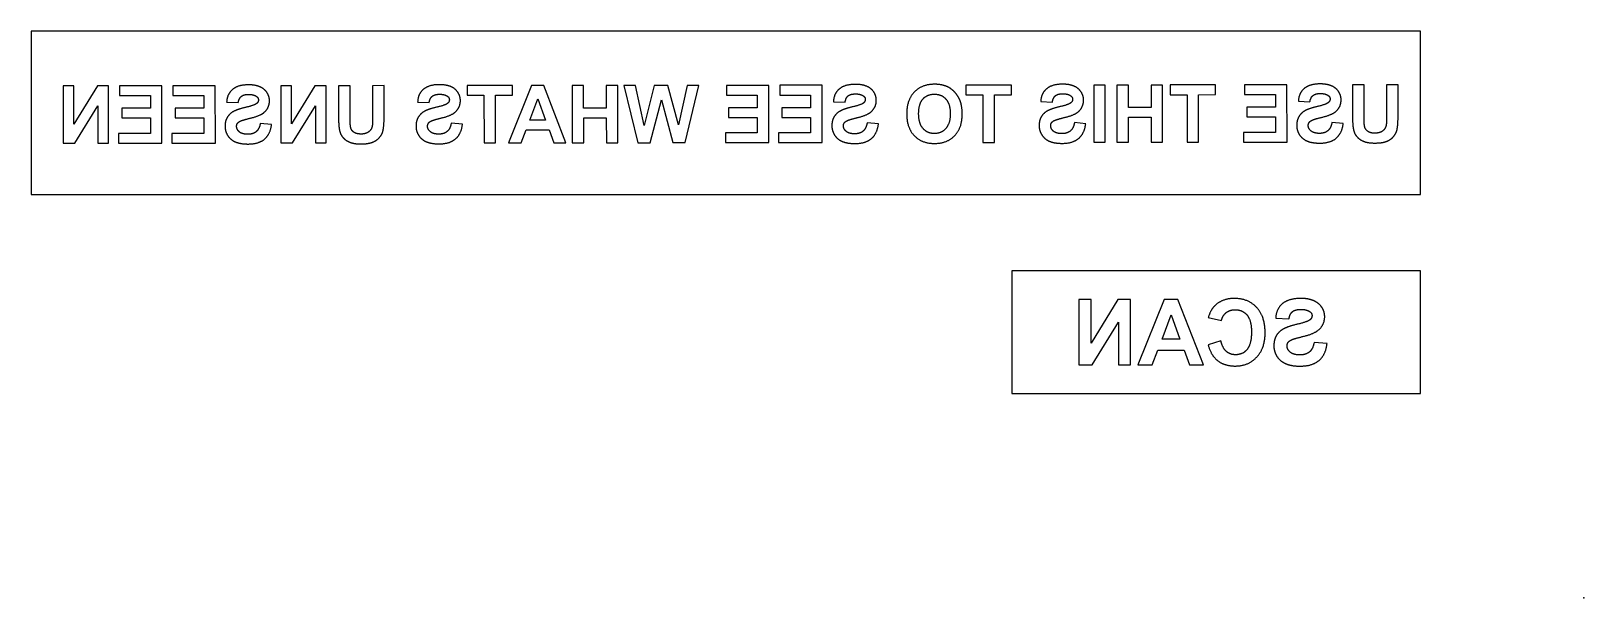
# Model space of a CAD drawing. Header units: millimetres. Extents: x -190 to 0, y 0 to 220.
# Drawn here: x -190 to 0, y 0 to 69.3 of the extents above; entities that cross this region are included whole.
import ezdxf

# ---------------------------------------------------------------- set-up
doc = ezdxf.new("R2010")
doc.units = ezdxf.units.MM
doc.header["$MEASUREMENT"] = 0
doc.layers.add('laser cutting v3_Sketch1', color=7, linetype='Continuous')

msp = doc.modelspace()

# ---------------------------------------------------------------- linework, layer by layer
at = {"layer": 'laser cutting v3_Sketch1'}
for p, q in [((-20, 69.35), (-190, 69.35)), ((-190, 69.35), (-190, 49.35)), ((-20, 49.35), (-20, 69.35)), ((-99.73, 62.7), (-104.92, 62.7)), ((-104.92, 62.7), (-104.92, 61.52)), ((-99.73, 55.7), (-99.73, 62.7)), ((-93.21, 62.71), (-98.4, 62.71)), ((-98.4, 62.71), (-98.4, 61.52)), ((-93.2, 55.71), (-93.21, 62.71)), ((-70.06, 62.73), (-75.63, 62.72)), ((-75.63, 62.72), (-75.63, 61.54)), ((-70.06, 61.55), (-70.06, 62.73)), ((-58.57, 62.74), (-59.98, 62.74)), ((-59.98, 62.74), (-59.97, 55.74)), ((-58.56, 55.74), (-58.57, 62.74)), ((-55.74, 62.74), (-57.15, 62.74)), ((-57.15, 62.74), (-57.14, 55.74)), ((-55.73, 59.99), (-55.74, 62.74)), ((-52.97, 62.74), (-52.96, 59.99)), ((-51.55, 62.74), (-52.97, 62.74)), ((-51.55, 55.74), (-51.55, 62.74)), ((-45.07, 62.75), (-50.64, 62.75)), ((-50.64, 62.75), (-50.63, 61.56)), ((-45.07, 61.57), (-45.07, 62.75)), ((-36.34, 62.76), (-41.53, 62.75)), ((-41.53, 62.75), (-41.52, 61.57)), ((-36.33, 55.76), (-36.34, 62.76)), ((-26.91, 62.77), (-28.32, 62.76)), ((-28.32, 62.76), (-28.32, 59.09)), ((-26.91, 58.89), (-26.91, 62.77)), ((-24.15, 62.77), (-24.15, 58.98)), ((-22.74, 62.77), (-24.15, 62.77)), ((-22.74, 59.03), (-22.74, 62.77)), ((-184.76, 62.63), (-186.07, 62.63)), ((-186.07, 62.63), (-186.07, 55.63)), ((-184.75, 57.96), (-184.76, 62.63)), ((-181.89, 62.64), (-184.75, 57.96)), ((-180.52, 62.64), (-181.89, 62.64)), ((-180.51, 55.64), (-180.52, 62.64)), ((-179.17, 62.64), (-179.17, 61.45)), ((-173.98, 62.64), (-179.17, 62.64)), ((-179.17, 61.45), (-175.39, 61.46)), ((-175.39, 61.46), (-175.39, 59.91)), ((-173.98, 55.64), (-173.98, 62.64)), ((-167.46, 62.65), (-172.65, 62.64)), ((-172.65, 62.64), (-172.65, 61.46)), ((-172.65, 61.46), (-168.87, 61.46)), ((-168.87, 61.46), (-168.87, 59.91)), ((-167.45, 55.65), (-167.46, 62.65)), ((-158.13, 62.66), (-159.44, 62.66)), ((-159.44, 62.66), (-159.44, 55.66)), ((-158.12, 57.98), (-158.13, 62.66)), ((-155.26, 62.66), (-158.12, 57.98)), ((-153.89, 62.66), (-155.26, 62.66)), ((-153.88, 55.66), (-153.89, 62.66)), ((-152.38, 62.66), (-152.38, 58.98)), ((-150.97, 62.66), (-152.38, 62.66)), ((-150.97, 58.79), (-150.97, 62.66)), ((-146.8, 62.67), (-148.22, 62.66)), ((-148.22, 62.66), (-148.21, 58.87)), ((-146.8, 58.93), (-146.8, 62.67)), ((-131.1, 62.68), (-136.66, 62.67)), ((-136.66, 62.67), (-136.66, 61.49)), ((-136.66, 61.49), (-134.59, 61.49)), ((-134.59, 61.49), (-134.58, 55.68)), ((-133.17, 55.68), (-133.17, 61.49)), ((-133.17, 61.49), (-131.1, 61.49)), ((-128.77, 62.68), (-131.57, 55.68)), ((-131.1, 61.49), (-131.1, 62.68)), ((-128.97, 58.45), (-128.01, 61.05)), ((-127.28, 62.68), (-128.77, 62.68)), ((-128.01, 61.05), (-127.06, 58.45)), ((-124.55, 55.68), (-127.28, 62.68)), ((-122.39, 62.69), (-123.8, 62.68)), ((-123.8, 62.68), (-123.8, 55.68)), ((-122.39, 59.93), (-122.39, 62.69)), ((-118.21, 62.69), (-119.62, 62.69)), ((-119.62, 62.69), (-119.62, 59.93)), ((-118.2, 55.69), (-118.21, 62.69)), ((-117.48, 62.69), (-115.77, 55.69)), ((-116.06, 62.69), (-117.48, 62.69)), ((-114.98, 57.8), (-116.06, 62.69)), ((-113.76, 62.69), (-114.98, 57.8)), ((-114.27, 55.69), (-112.88, 60.93)), ((-112.07, 62.69), (-113.76, 62.69)), ((-112.88, 60.93), (-111.49, 55.7)), ((-110.79, 57.89), (-112.07, 62.69)), ((-109.74, 62.7), (-110.79, 57.89)), ((-109.96, 55.7), (-108.29, 62.7)), ((-108.29, 62.7), (-109.74, 62.7)), ((-104.92, 61.52), (-101.14, 61.52)), ((-101.14, 61.52), (-101.14, 59.97)), ((-98.4, 61.52), (-94.62, 61.52)), ((-94.62, 61.52), (-94.62, 59.97)), ((-75.63, 61.54), (-73.55, 61.54)), ((-73.55, 61.54), (-73.55, 55.73)), ((-72.14, 61.54), (-70.06, 61.55)), ((-72.14, 55.73), (-72.14, 61.54)), ((-50.63, 61.56), (-48.56, 61.56)), ((-48.56, 61.56), (-48.56, 55.75)), ((-47.15, 61.56), (-45.07, 61.57)), ((-47.14, 55.75), (-47.15, 61.56)), ((-41.52, 61.57), (-37.75, 61.57)), ((-37.75, 61.57), (-37.75, 60.02)), ((-184.65, 55.63), (-181.83, 60.2)), ((-181.83, 60.2), (-181.83, 55.64)), ((-175.39, 59.91), (-178.91, 59.9)), ((-178.91, 59.9), (-178.91, 58.72)), ((-168.87, 59.91), (-172.38, 59.91)), ((-172.38, 59.91), (-172.38, 58.73)), ((-166.07, 60.65), (-164.65, 60.59)), ((-158.02, 55.66), (-155.2, 60.22)), ((-155.2, 60.22), (-155.2, 55.66)), ((-142.7, 60.67), (-141.29, 60.61)), ((-119.62, 59.93), (-122.39, 59.93)), ((-101.14, 59.97), (-104.66, 59.96)), ((-104.66, 59.96), (-104.66, 58.79)), ((-98.13, 59.97), (-98.13, 58.79)), ((-94.62, 59.97), (-98.13, 59.97)), ((-91.82, 60.71), (-90.4, 60.65)), ((-66.46, 60.73), (-65.04, 60.67)), ((-52.96, 59.99), (-55.73, 59.99)), ((-41.26, 60.02), (-41.26, 58.84)), ((-37.75, 60.02), (-41.26, 60.02)), ((-34.94, 60.76), (-33.53, 60.7)), ((-178.91, 58.72), (-175.39, 58.73)), ((-175.39, 58.73), (-175.39, 56.82)), ((-172.38, 58.73), (-168.87, 58.73)), ((-168.87, 58.73), (-168.87, 56.83)), ((-160.57, 57.93), (-161.95, 58.06)), ((-137.21, 57.95), (-138.59, 58.08)), ((-130.03, 55.68), (-129.42, 57.27)), ((-129.42, 57.27), (-126.62, 57.27)), ((-127.06, 58.45), (-128.97, 58.45)), ((-126.62, 57.27), (-126.04, 55.68)), ((-122.38, 58.75), (-119.62, 58.75)), ((-122.38, 55.69), (-122.38, 58.75)), ((-119.62, 58.75), (-119.61, 55.69)), ((-104.66, 58.79), (-101.14, 58.79)), ((-101.14, 58.79), (-101.14, 56.88)), ((-98.13, 58.79), (-94.62, 58.79)), ((-94.62, 58.79), (-94.62, 56.89)), ((-86.32, 57.99), (-87.7, 58.13)), ((-60.96, 58.01), (-62.34, 58.15)), ((-55.73, 55.74), (-55.73, 58.8)), ((-55.73, 58.8), (-52.96, 58.8)), ((-52.96, 58.8), (-52.96, 55.74)), ((-41.26, 58.84), (-37.75, 58.84)), ((-37.75, 58.84), (-37.74, 56.94)), ((-29.45, 58.04), (-30.83, 58.17)), ((-186.07, 55.63), (-184.65, 55.63)), ((-181.83, 55.64), (-180.51, 55.64)), ((-179.3, 56.82), (-179.3, 55.64)), ((-175.39, 56.82), (-179.3, 56.82)), ((-179.3, 55.64), (-173.98, 55.64)), ((-168.87, 56.83), (-172.78, 56.82)), ((-172.78, 56.82), (-172.78, 55.64)), ((-172.78, 55.64), (-167.45, 55.65)), ((-159.44, 55.66), (-158.02, 55.66)), ((-155.2, 55.66), (-153.88, 55.66)), ((-134.58, 55.68), (-133.17, 55.68)), ((-131.57, 55.68), (-130.03, 55.68)), ((-126.04, 55.68), (-124.55, 55.68)), ((-123.8, 55.68), (-122.38, 55.69)), ((-119.61, 55.69), (-118.2, 55.69)), ((-115.77, 55.69), (-114.27, 55.69)), ((-111.49, 55.7), (-109.96, 55.7)), ((-105.05, 56.88), (-105.05, 55.7)), ((-101.14, 56.88), (-105.05, 56.88)), ((-105.05, 55.7), (-99.73, 55.7)), ((-94.62, 56.89), (-98.53, 56.89)), ((-98.53, 56.89), (-98.53, 55.71)), ((-98.53, 55.71), (-93.2, 55.71)), ((-73.55, 55.73), (-72.14, 55.73)), ((-59.97, 55.74), (-58.56, 55.74)), ((-57.14, 55.74), (-55.73, 55.74)), ((-52.96, 55.74), (-51.55, 55.74)), ((-48.56, 55.75), (-47.14, 55.75)), ((-37.74, 56.94), (-41.65, 56.93)), ((-41.65, 56.93), (-41.65, 55.75)), ((-41.65, 55.75), (-36.33, 55.76)), ((-190, 49.35), (-20, 49.35)), ((-20, 40), (-70, 40)), ((-70, 40), (-70, 25)), ((-20, 25), (-20, 40)), ((-60.3, 36.5), (-61.8, 36.5)), ((-61.8, 36.5), (-61.8, 28.5)), ((-57.03, 36.5), (-60.3, 31.16)), ((-60.3, 31.16), (-60.3, 36.5)), ((-55.46, 36.5), (-57.03, 36.5)), ((-55.46, 28.5), (-55.46, 36.5)), ((-51.38, 36.5), (-54.58, 28.5)), ((-49.67, 36.5), (-51.38, 36.5)), ((-46.56, 28.5), (-49.67, 36.5)), ((-51.61, 31.67), (-50.51, 34.64)), ((-50.51, 34.64), (-49.43, 31.67)), ((-45.96, 34.3), (-44.36, 33.92)), ((-37.71, 34.22), (-36.09, 34.15)), ((-60.18, 28.5), (-56.96, 33.72)), ((-56.96, 33.72), (-56.96, 28.5)), ((-49.43, 31.67), (-51.61, 31.67)), ((-44.42, 31.45), (-45.98, 30.95)), ((-31.43, 31.11), (-33.01, 31.26)), ((-61.8, 28.5), (-60.18, 28.5)), ((-56.96, 28.5), (-55.46, 28.5)), ((-54.58, 28.5), (-52.83, 28.5)), ((-52.83, 28.5), (-52.13, 30.32)), ((-52.13, 30.32), (-48.93, 30.32)), ((-48.93, 30.32), (-48.27, 28.5)), ((-48.27, 28.5), (-46.56, 28.5)), ((-70, 25), (-20, 25))]:
    msp.add_line(p, q, dxfattribs=at)
for points in [[(-163.39, 62.77), (-164.7, 62.77), (-165.37, 62.19)], [(-162.01, 62.53), (-162.58, 62.77), (-163.39, 62.77)], [(-140.02, 62.79), (-141.34, 62.79), (-142.01, 62.21)], [(-138.64, 62.55), (-139.22, 62.79), (-140.02, 62.79)], [(-89.14, 62.83), (-90.45, 62.83), (-91.12, 62.25)], [(-87.76, 62.59), (-88.33, 62.83), (-89.14, 62.83)], [(-79.46, 62.84), (-81.01, 62.84), (-81.94, 61.88)], [(-77.95, 62.57), (-78.61, 62.84), (-79.46, 62.84)], [(-63.78, 62.85), (-65.09, 62.85), (-65.76, 62.27)], [(-62.4, 62.61), (-62.97, 62.85), (-63.78, 62.85)], [(-32.26, 62.88), (-33.58, 62.88), (-34.25, 62.3)], [(-30.88, 62.64), (-31.46, 62.88), (-32.26, 62.88)], [(-165.37, 62.19), (-166.03, 61.61), (-166.07, 60.65)], [(-164.65, 60.59), (-164.56, 61.13), (-164.27, 61.36)], [(-164.27, 61.36), (-163.97, 61.6), (-163.37, 61.6)], [(-163.37, 61.6), (-162.75, 61.6), (-162.41, 61.35)], [(-162.41, 61.35), (-162.18, 61.19), (-162.18, 60.91)], [(-162.18, 60.91), (-162.18, 60.67), (-162.39, 60.49)], [(-161.13, 61.82), (-161.44, 62.29), (-162.01, 62.53)], [(-161.47, 59.41), (-160.83, 59.99), (-160.83, 60.82)], [(-160.83, 60.82), (-160.83, 61.36), (-161.13, 61.82)], [(-142.01, 62.21), (-142.67, 61.63), (-142.7, 60.67)], [(-141.29, 60.61), (-141.2, 61.15), (-140.9, 61.38)], [(-140.9, 61.38), (-140.6, 61.62), (-140.01, 61.62)], [(-140.01, 61.62), (-139.39, 61.62), (-139.04, 61.37)], [(-139.04, 61.37), (-138.82, 61.21), (-138.82, 60.93)], [(-138.82, 60.93), (-138.82, 60.69), (-139.03, 60.51)], [(-137.77, 61.84), (-138.07, 62.31), (-138.64, 62.55)], [(-138.11, 59.43), (-137.47, 60.01), (-137.47, 60.84)], [(-137.47, 60.84), (-137.47, 61.37), (-137.77, 61.84)], [(-91.12, 62.25), (-91.79, 61.68), (-91.82, 60.71)], [(-90.4, 60.65), (-90.31, 61.19), (-90.02, 61.43)], [(-90.02, 61.43), (-89.72, 61.66), (-89.12, 61.66)], [(-89.12, 61.66), (-88.5, 61.66), (-88.16, 61.41)], [(-88.16, 61.41), (-87.93, 61.25), (-87.93, 60.98)], [(-87.93, 60.98), (-87.93, 60.73), (-88.14, 60.55)], [(-86.88, 61.88), (-87.19, 62.35), (-87.76, 62.59)], [(-87.22, 59.47), (-86.58, 60.05), (-86.58, 60.88)], [(-86.58, 60.88), (-86.58, 61.42), (-86.88, 61.88)], [(-81.94, 61.88), (-82.86, 60.92), (-82.86, 59.21)], [(-81.4, 59.24), (-81.4, 60.45), (-80.88, 61.04)], [(-80.88, 61.04), (-80.35, 61.63), (-79.48, 61.63)], [(-79.48, 61.63), (-78.6, 61.63), (-78.07, 61.03)], [(-78.07, 61.03), (-77.53, 60.44), (-77.53, 59.23)], [(-77.05, 61.94), (-77.46, 62.36), (-77.95, 62.57)], [(-76.39, 60.98), (-76.63, 61.51), (-77.05, 61.94)], [(-76.07, 59.18), (-76.07, 60.25), (-76.39, 60.98)], [(-65.76, 62.27), (-66.43, 61.7), (-66.46, 60.73)], [(-65.04, 60.67), (-64.95, 61.21), (-64.66, 61.45)], [(-64.66, 61.45), (-64.36, 61.68), (-63.76, 61.68)], [(-63.76, 61.68), (-63.15, 61.68), (-62.8, 61.43)], [(-62.8, 61.43), (-62.57, 61.27), (-62.57, 61)], [(-62.57, 61), (-62.57, 60.75), (-62.78, 60.57)], [(-61.52, 61.9), (-61.83, 62.37), (-62.4, 62.61)], [(-61.86, 59.49), (-61.22, 60.07), (-61.22, 60.9)], [(-61.22, 60.9), (-61.22, 61.44), (-61.52, 61.9)], [(-34.25, 62.3), (-34.91, 61.72), (-34.94, 60.76)], [(-33.53, 60.7), (-33.44, 61.24), (-33.14, 61.47)], [(-33.14, 61.47), (-32.84, 61.71), (-32.25, 61.71)], [(-32.25, 61.71), (-31.63, 61.71), (-31.28, 61.46)], [(-31.28, 61.46), (-31.06, 61.3), (-31.06, 61.02)], [(-31.06, 61.02), (-31.06, 60.78), (-31.27, 60.6)], [(-30.01, 61.93), (-30.31, 62.39), (-30.88, 62.64)], [(-30.35, 59.52), (-29.71, 60.1), (-29.71, 60.93)], [(-29.71, 60.93), (-29.71, 61.46), (-30.01, 61.93)], [(-165.21, 59.52), (-165.71, 59.26), (-165.99, 58.8)], [(-163.69, 60.02), (-164.72, 59.78), (-165.21, 59.52)], [(-162.39, 60.49), (-162.66, 60.27), (-163.69, 60.02)], [(-163.07, 58.72), (-161.93, 59), (-161.47, 59.41)], [(-152.38, 58.98), (-152.38, 57.72), (-152.26, 57.2)], [(-146.94, 57.16), (-146.8, 57.76), (-146.8, 58.93)], [(-141.85, 59.54), (-142.34, 59.27), (-142.62, 58.82)], [(-140.33, 60.04), (-141.36, 59.8), (-141.85, 59.54)], [(-139.03, 60.51), (-139.29, 60.28), (-140.33, 60.04)], [(-139.7, 58.74), (-138.57, 59.02), (-138.11, 59.43)], [(-90.96, 59.58), (-91.46, 59.32), (-91.74, 58.87)], [(-89.44, 60.08), (-90.47, 59.84), (-90.96, 59.58)], [(-88.14, 60.55), (-88.41, 60.33), (-89.44, 60.08)], [(-88.82, 58.78), (-87.68, 59.06), (-87.22, 59.47)], [(-82.86, 59.21), (-82.86, 57.51), (-81.94, 56.56)], [(-80.86, 57.42), (-81.4, 58.03), (-81.4, 59.24)], [(-77.53, 59.23), (-77.53, 58.04), (-78.08, 57.43)], [(-76.99, 56.56), (-76.07, 57.51), (-76.07, 59.18)], [(-65.6, 59.6), (-66.1, 59.34), (-66.38, 58.89)], [(-64.08, 60.1), (-65.11, 59.86), (-65.6, 59.6)], [(-62.78, 60.57), (-63.05, 60.35), (-64.08, 60.1)], [(-63.46, 58.8), (-62.32, 59.08), (-61.86, 59.49)], [(-34.86, 58.91), (-35.14, 58.46), (-35.14, 57.8)], [(-34.09, 59.62), (-34.58, 59.36), (-34.86, 58.91)], [(-32.57, 60.13), (-33.6, 59.89), (-34.09, 59.62)], [(-31.27, 60.6), (-31.53, 60.37), (-32.57, 60.13)], [(-31.94, 58.83), (-30.81, 59.11), (-30.35, 59.52)], [(-28.32, 59.09), (-28.32, 57.83), (-28.2, 57.31)], [(-24.15, 58.98), (-24.15, 58.07), (-24.2, 57.81)], [(-22.87, 57.26), (-22.74, 57.86), (-22.74, 59.03)], [(-165.99, 58.8), (-166.27, 58.35), (-166.27, 57.69)], [(-166.27, 57.69), (-166.26, 57.09), (-165.93, 56.56)], [(-164.85, 57.68), (-164.85, 57.93), (-164.71, 58.11)], [(-164.51, 57.01), (-164.85, 57.3), (-164.85, 57.68)], [(-164.71, 58.11), (-164.56, 58.28), (-164.2, 58.41)], [(-163.48, 56.72), (-164.16, 56.72), (-164.51, 57.01)], [(-164.2, 58.41), (-163.95, 58.5), (-163.07, 58.72)], [(-162.45, 57.05), (-162.83, 56.72), (-163.48, 56.72)], [(-161.95, 58.06), (-162.07, 57.37), (-162.45, 57.05)], [(-161.42, 56.14), (-160.71, 56.76), (-160.57, 57.93)], [(-152.26, 57.2), (-152.15, 56.68), (-151.84, 56.33)], [(-150.9, 57.6), (-150.97, 57.96), (-150.97, 58.79)], [(-150.54, 57), (-150.84, 57.24), (-150.9, 57.6)], [(-148.7, 57.01), (-149.04, 56.75), (-149.63, 56.75)], [(-148.26, 57.7), (-148.35, 57.27), (-148.7, 57.01)], [(-148.21, 58.87), (-148.21, 57.97), (-148.26, 57.7)], [(-147.33, 56.38), (-147.03, 56.75), (-146.94, 57.16)], [(-142.62, 58.82), (-142.9, 58.37), (-142.9, 57.71)], [(-142.9, 57.71), (-142.9, 57.11), (-142.57, 56.58)], [(-141.49, 57.7), (-141.49, 57.95), (-141.34, 58.13)], [(-141.14, 57.03), (-141.49, 57.32), (-141.49, 57.7)], [(-141.34, 58.13), (-141.2, 58.3), (-140.83, 58.43)], [(-140.11, 56.74), (-140.8, 56.74), (-141.14, 57.03)], [(-140.83, 58.43), (-140.59, 58.52), (-139.7, 58.74)], [(-139.09, 57.07), (-139.47, 56.74), (-140.11, 56.74)], [(-138.59, 58.08), (-138.71, 57.39), (-139.09, 57.07)], [(-138.06, 56.16), (-137.35, 56.78), (-137.21, 57.95)], [(-91.74, 58.87), (-92.02, 58.41), (-92.02, 57.75)], [(-92.02, 57.75), (-92.02, 57.15), (-91.68, 56.62)], [(-90.6, 57.75), (-90.6, 57.99), (-90.46, 58.17)], [(-90.26, 57.07), (-90.6, 57.36), (-90.6, 57.75)], [(-90.46, 58.17), (-90.31, 58.34), (-89.95, 58.47)], [(-89.23, 56.78), (-89.91, 56.78), (-90.26, 57.07)], [(-89.95, 58.47), (-89.7, 58.56), (-88.82, 58.78)], [(-88.2, 57.11), (-88.58, 56.78), (-89.23, 56.78)], [(-87.7, 58.13), (-87.82, 57.43), (-88.2, 57.11)], [(-87.17, 56.2), (-86.46, 56.82), (-86.32, 57.99)], [(-79.47, 56.81), (-80.32, 56.81), (-80.86, 57.42)], [(-78.08, 57.43), (-78.63, 56.81), (-79.47, 56.81)], [(-66.38, 58.89), (-66.66, 58.43), (-66.66, 57.77)], [(-66.66, 57.77), (-66.66, 57.17), (-66.32, 56.64)], [(-65.24, 57.77), (-65.24, 58.02), (-65.1, 58.19)], [(-64.9, 57.09), (-65.24, 57.38), (-65.24, 57.77)], [(-65.1, 58.19), (-64.95, 58.36), (-64.59, 58.49)], [(-63.87, 56.8), (-64.55, 56.8), (-64.9, 57.09)], [(-64.59, 58.49), (-64.34, 58.58), (-63.46, 58.8)], [(-62.84, 57.13), (-63.22, 56.8), (-63.87, 56.8)], [(-62.34, 58.15), (-62.46, 57.45), (-62.84, 57.13)], [(-61.81, 56.23), (-61.1, 56.84), (-60.96, 58.01)], [(-35.14, 57.8), (-35.14, 57.2), (-34.81, 56.67)], [(-33.73, 57.79), (-33.73, 58.04), (-33.58, 58.22)], [(-33.38, 57.12), (-33.73, 57.41), (-33.73, 57.79)], [(-33.58, 58.22), (-33.44, 58.39), (-33.08, 58.52)], [(-32.35, 56.83), (-33.04, 56.83), (-33.38, 57.12)], [(-33.08, 58.52), (-32.83, 58.61), (-31.94, 58.83)], [(-31.33, 57.16), (-31.71, 56.83), (-32.35, 56.83)], [(-30.83, 58.17), (-30.95, 57.48), (-31.33, 57.16)], [(-30.3, 56.25), (-29.59, 56.87), (-29.45, 58.04)], [(-28.2, 57.31), (-28.09, 56.79), (-27.78, 56.43)], [(-26.84, 57.7), (-26.91, 58.06), (-26.91, 58.89)], [(-26.47, 57.1), (-26.78, 57.35), (-26.84, 57.7)], [(-25.57, 56.86), (-26.17, 56.85), (-26.47, 57.1)], [(-24.63, 57.12), (-24.98, 56.86), (-25.57, 56.86)], [(-24.2, 57.81), (-24.29, 57.38), (-24.63, 57.12)], [(-23.27, 56.48), (-22.97, 56.85), (-22.87, 57.26)], [(-165.93, 56.56), (-165.6, 56.04), (-164.98, 55.78)], [(-164.98, 55.78), (-164.37, 55.53), (-163.46, 55.53)], [(-163.46, 55.53), (-162.13, 55.53), (-161.42, 56.14)], [(-151.84, 56.33), (-151.53, 55.97), (-151.02, 55.76)], [(-151.02, 55.76), (-150.5, 55.54), (-149.67, 55.54)], [(-149.63, 56.75), (-150.23, 56.75), (-150.54, 57)], [(-149.67, 55.54), (-148.67, 55.54), (-148.15, 55.78)], [(-148.15, 55.78), (-147.63, 56.01), (-147.33, 56.38)], [(-142.57, 56.58), (-142.23, 56.06), (-141.62, 55.8)], [(-141.62, 55.8), (-141.01, 55.55), (-140.1, 55.55)], [(-140.1, 55.55), (-138.77, 55.55), (-138.06, 56.16)], [(-91.68, 56.62), (-91.35, 56.1), (-90.73, 55.84)], [(-90.73, 55.84), (-90.12, 55.59), (-89.21, 55.59)], [(-89.21, 55.59), (-87.88, 55.59), (-87.17, 56.2)], [(-81.94, 56.56), (-81.02, 55.6), (-79.48, 55.6)], [(-79.48, 55.6), (-77.91, 55.6), (-76.99, 56.56)], [(-66.32, 56.64), (-65.99, 56.12), (-65.38, 55.86)], [(-65.38, 55.86), (-64.76, 55.61), (-63.85, 55.61)], [(-63.85, 55.61), (-62.52, 55.61), (-61.81, 56.23)], [(-34.81, 56.67), (-34.47, 56.15), (-33.86, 55.89)], [(-33.86, 55.89), (-33.25, 55.64), (-32.34, 55.64)], [(-32.34, 55.64), (-31.01, 55.64), (-30.3, 56.25)], [(-27.78, 56.43), (-27.47, 56.07), (-26.96, 55.86)], [(-26.96, 55.86), (-26.44, 55.65), (-25.61, 55.65)], [(-25.61, 55.65), (-24.61, 55.65), (-24.09, 55.88)], [(-24.09, 55.88), (-23.57, 56.11), (-23.27, 56.48)], [(-42.76, 36.64), (-44.23, 36.64), (-45.14, 35.77)], [(-40.05, 35.54), (-41.08, 36.64), (-42.76, 36.64)], [(-34.64, 36.64), (-36.15, 36.64), (-36.91, 35.98)], [(-33.07, 36.36), (-33.72, 36.64), (-34.64, 36.64)], [(-32.07, 35.55), (-32.42, 36.08), (-33.07, 36.36)], [(-45.14, 35.77), (-45.69, 35.26), (-45.96, 34.3)], [(-44.36, 33.92), (-44.22, 34.54), (-43.77, 34.9)], [(-43.77, 34.9), (-43.32, 35.26), (-42.68, 35.26)], [(-42.68, 35.26), (-41.79, 35.26), (-41.23, 34.62)], [(-41.23, 34.62), (-40.68, 33.98), (-40.68, 32.55)], [(-39.01, 32.43), (-39.01, 34.43), (-40.05, 35.54)], [(-36.91, 35.98), (-37.67, 35.32), (-37.71, 34.22)], [(-36.09, 34.15), (-35.99, 34.76), (-35.65, 35.03)], [(-35.65, 35.03), (-35.31, 35.3), (-34.63, 35.3)], [(-34.63, 35.3), (-33.92, 35.3), (-33.52, 35.01)], [(-33.52, 35.01), (-33.27, 34.83), (-33.27, 34.52)], [(-33.27, 34.52), (-33.27, 34.23), (-33.51, 34.03)], [(-32.46, 32.8), (-31.72, 33.46), (-31.72, 34.41)], [(-31.72, 34.41), (-31.72, 35.02), (-32.07, 35.55)], [(-40.68, 32.55), (-40.68, 31.04), (-41.22, 30.39)], [(-40.04, 29.46), (-39.01, 30.54), (-39.01, 32.43)], [(-36.74, 32.92), (-37.3, 32.62), (-37.62, 32.11)], [(-34.99, 33.5), (-36.17, 33.22), (-36.74, 32.92)], [(-33.51, 34.03), (-33.81, 33.78), (-34.99, 33.5)], [(-34.28, 32.01), (-32.98, 32.33), (-32.46, 32.8)], [(-45.98, 30.95), (-45.62, 29.64), (-44.78, 29)], [(-43.75, 30.16), (-44.21, 30.57), (-44.42, 31.45)], [(-37.62, 32.11), (-37.94, 31.59), (-37.94, 30.83)], [(-37.94, 30.83), (-37.94, 30.15), (-37.56, 29.55)], [(-36.32, 30.83), (-36.32, 31.11), (-36.16, 31.31)], [(-35.93, 30.06), (-36.32, 30.39), (-36.32, 30.83)], [(-36.16, 31.31), (-35.99, 31.51), (-35.58, 31.66)], [(-35.58, 31.66), (-35.29, 31.76), (-34.28, 32.01)], [(-33.01, 31.26), (-33.15, 30.47), (-33.58, 30.1)], [(-32.41, 29.06), (-31.59, 29.76), (-31.43, 31.11)], [(-44.78, 29), (-43.95, 28.37), (-42.66, 28.37)], [(-42.64, 29.75), (-43.29, 29.75), (-43.75, 30.16)], [(-42.66, 28.37), (-41.07, 28.37), (-40.04, 29.46)], [(-41.22, 30.39), (-41.77, 29.75), (-42.64, 29.75)], [(-37.56, 29.55), (-37.17, 28.95), (-36.48, 28.65)], [(-36.48, 28.65), (-35.78, 28.36), (-34.74, 28.36)], [(-34.75, 29.73), (-35.53, 29.73), (-35.93, 30.06)], [(-33.58, 30.1), (-34.02, 29.73), (-34.75, 29.73)], [(-34.74, 28.36), (-33.22, 28.36), (-32.41, 29.06)]]:
    msp.add_open_spline(points, degree=2, dxfattribs=at)
msp.add_point((0, 0), dxfattribs=at)

doc.saveas('drawing.dxf')
